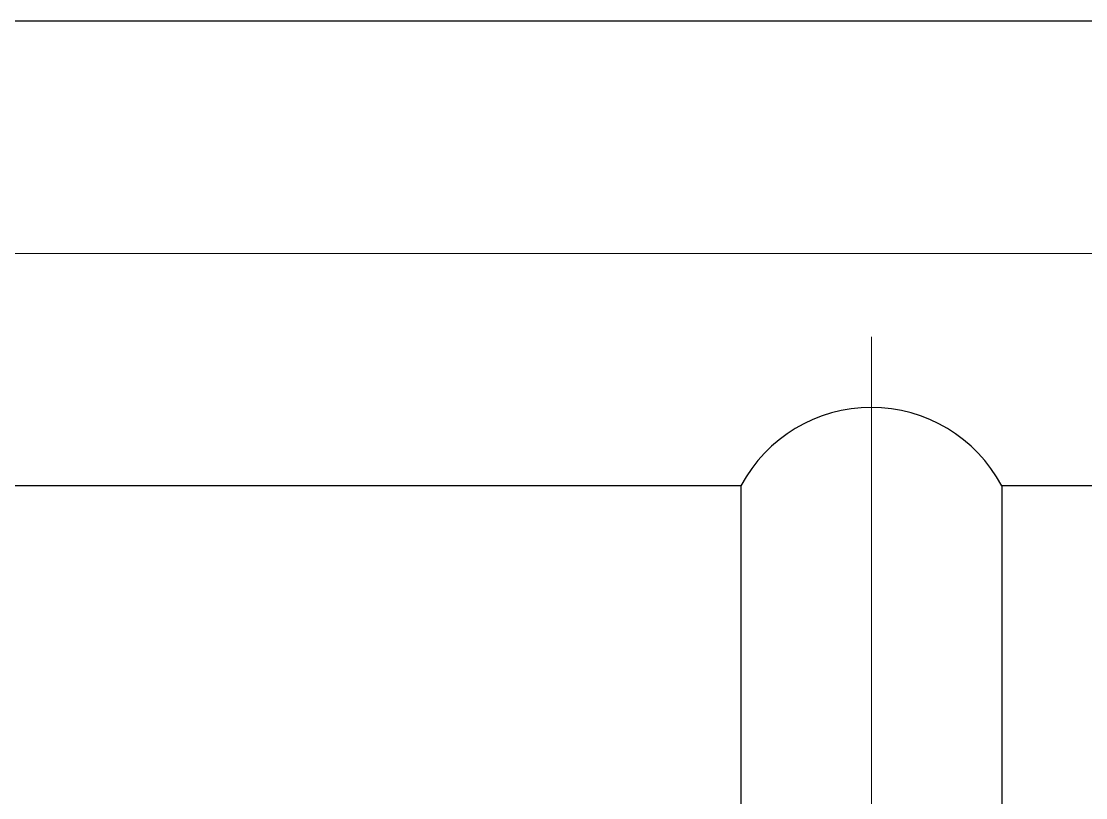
# Model space of a CAD drawing. Header units: millimetres. Extents: x -718 to 68664, y -49984 to -979.
# Drawn here: x 17677 to 18983, y -35789 to -34836 of the extents above; entities that cross this region are included whole.
import ezdxf

# ---------------------------------------------------------------- set-up
doc = ezdxf.new("R2010")
doc.units = ezdxf.units.MM
doc.layers.add('Text', color=7, linetype='Continuous', lineweight=15)
doc.layers.add('ГВС (Т3)_20', color=10, linetype='Continuous', lineweight=25)

msp = doc.modelspace()

# ---------------------------------------------------------------- linework, layer by layer
at = {"layer": 'Text', "lineweight": 0, "ltscale": 10}
msp.add_line((10980.4, -35121), (22166.2, -35121), dxfattribs=at)
at = {"layer": 'Text'}
msp.add_line((18720.4, -35223.3), (18720.4, -38810.5), dxfattribs=at)
at = {"layer": 'ГВС (Т3)_20'}
for p, q in [((21720.4, -34836), (10980.4, -34836)), ((17580.4, -35406), (18560.4, -35406)), ((18560.4, -35406), (18560.4, -36037.5)), ((18880.4, -35406), (18880.4, -36037.5)), ((18880.4, -35406), (19860.4, -35406))]:
    msp.add_line(p, q, dxfattribs=at)
msp.add_arc((18720.4, -35491.3), 181.3, 28.0514, 151.9486, dxfattribs=at)

doc.saveas('drawing.dxf')
